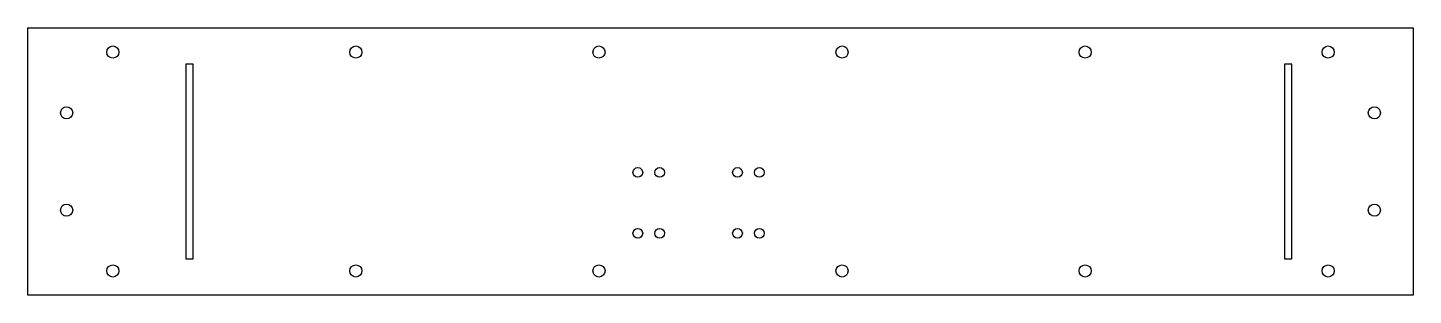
# Model space of a CAD drawing. Header units: millimetres. Extents: x -570 to 0, y 0 to 110.
import ezdxf

# ---------------------------------------------------------------- set-up
doc = ezdxf.new("R2010")
doc.units = ezdxf.units.MM
doc.layers.get('0').update_dxf_attribs({"linetype": 'CONTINUOUS'})

msp = doc.modelspace()

# ---------------------------------------------------------------- linework, layer by layer
for points in [[(-570, 110), (0, 110), (0, 0), (-570, 0)], [(-502, 95), (-505, 95), (-505, 15), (-502, 15)], [(-53, 95), (-53, 15), (-50, 15), (-50, 95)]]:
    msp.add_lwpolyline(points, close=True)
for centre, radius in [((-535, 100), 2.5), ((-435, 100), 2.5), ((-335, 100), 2.5), ((-235, 100), 2.5), ((-135, 100), 2.5), ((-35, 100), 2.5), ((-554, 75), 2.5), ((-16, 75), 2.5), ((-319, 50.5), 2), ((-310, 50.5), 2), ((-278, 50.5), 2), ((-269, 50.5), 2), ((-554, 35), 2.5), ((-16, 35), 2.5), ((-319, 25.5), 2), ((-310, 25.5), 2), ((-278, 25.5), 2), ((-269, 25.5), 2), ((-535, 10), 2.5), ((-435, 10), 2.5), ((-335, 10), 2.5), ((-235, 10), 2.5), ((-135, 10), 2.5), ((-35, 10), 2.5)]:
    msp.add_circle(centre, radius)

doc.saveas('drawing.dxf')
